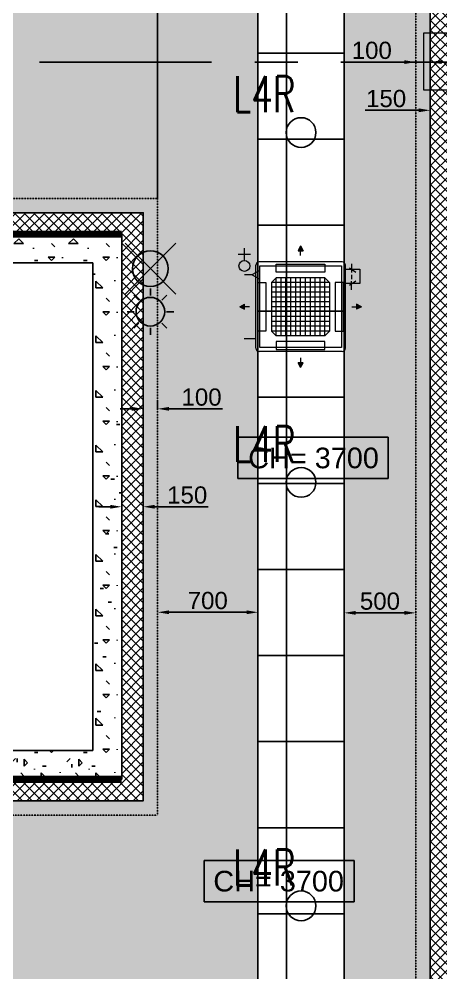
# Model space of a CAD drawing. Header units: millimetres. Extents: x -92759 to 184353, y -15225 to 86714.
# Drawn here: x -43648 to -40708, y 31191 to 37841 of the extents above; entities that cross this region are included whole.
import ezdxf

# ---------------------------------------------------------------- set-up
doc = ezdxf.new("R2010")
doc.units = ezdxf.units.MM
for name, pattern in [('Dash', [952.5, 476.25, -476.25]), ('HIDDEN', [0.375, 0.25, -0.125]), ('IDA - Grid Line', [2100, 1200, -300, 300, -300])]:
    doc.linetypes.add(name, pattern=pattern)
doc.layers.get('Defpoints').update_dxf_attribs({"color": 8})
for name, color, linetype in [('0-1', 9, 'Continuous'), ('A-_FURT----_E-1', 8, 'Continuous'), ('A-_WALL----_E', 8, 'Continuous'), ('A-_WALL----_H-1', 9, 'Continuous'), ('A-PATT-CONC', 8, 'Continuous'), ('E-_LITG _ CKT -DB', 1, 'HIDDEN'), ('E-legend', 1, 'Continuous'), ('HF', 7, 'Continuous'), ('HF Text', 7, 'Continuous'), ('HFI 02', 7, 'Continuous'), ('M-ACMV_FCU', 5, 'Continuous'), ('PDF_M-_ACON----_E-N', 7, 'Continuous')]:
    doc.layers.add(name, color=color, linetype=linetype)
for name, color, linetype, lineweight in [('A--', 134, '500-1-RP', 25), ('HFI 9MM FPB', 94, 'Continuous', 5), ('M-ACMV_CDP', 190, 'DRAIN_PIPE', 25), ('M-ACMV_Control Panel', 7, 'Continuous', 25), ('M-ACMV_CP_ HL', 7, 'Continuous', 20), ('M-ACMV_FCU-2', 86, 'Continuous', 9), ('M-ACMV_PWR', 1, 'REFRIGERANT', 25), ('M-ACMV_REF_PIPE', 134, '500-1-RP', 25), ('M-ACMV_VCD', 7, 'Continuous', 25)]:
    doc.layers.add(name, color=color, linetype=linetype, lineweight=lineweight)
for name, color, linetype, true_color in [('A-_DETA----_ED-2', 1, 'Continuous', 0xff0000), ('E-_FIREALAM_E-1', 1, 'Continuous', 0xff0000), ('S-_ANOTGRID_E-1', 9, 'IDA - Grid Line', 0x808080)]:
    doc.layers.add(name, color=color, linetype=linetype, true_color=true_color)
doc.styles.add('Arial', font='arial.ttf')
doc.styles.add('Arial_4', font='arial.ttf', dxfattribs={"height": 1.8})
doc.styles.add('Simplex', font='simplex_.ttf', dxfattribs={"width": 0.7, "height": 450})
doc.styles.get("Standard").update_dxf_attribs({"font": 'arial.ttf'})
doc.linetypes.add('500-1-RP', pattern='A,0.75,-0.5,0.75,-0.5,0.75,-0.5,0.75,-1.7,["RP",Standard,S=1,R=0,X=-1,Y=-0.5],-1.7', length=7.9)
doc.linetypes.add('DRAIN_PIPE', pattern='A,0.5,-0.2,["D",Standard,S=0.1,R=0,X=-0.1,Y=-0.05],-0.25', length=0.95)
doc.linetypes.add('REFRIGERANT', pattern='A,15,-5.08,["R",Standard,S=2.54,R=0,X=-2.54,Y=-1.27],-5.08', length=25.16)
doc.dimstyles.get("Standard").update_dxf_attribs({"dimtxt": 0.18, "dimasz": 0.18, "dimexe": 0.18, "dimexo": 0.0625, "dimgap": 0.09, "dimtad": 0, "dimtih": 1, "dimtoh": 1, "dimdec": 4, "dimzin": 0, "dimdsep": 46, "dimtxsty": 'Standard', "dimcen": 0.09, "dimadec": 0, "dimazin": 0, "dimtfac": 1, "dimtdec": 4, "dimtofl": 0, "dimtmove": 0, "dimatfit": 3, "dimfxl": 1, "dimtolj": 1, "dimtzin": 0, "dimarcsym": 0})
pattern_1 = [(0, (-11870.95, 40538.3), (381, 381), [47.625, -333.375]), (90, (-11870.95, 40538.3), (-381, 381), [47.625, -333.375]), (135, (-11823.33, 40538.3), (-381.0004, 3e-14), [67.352, -471.463]), (0, (-11823.33, 40752.6), (381, 381), [47.625, -333.375]), (45, (-11799.5, 40728.8), (0, 381.0004), [33.676, -505.139]), (135, (-11799.5, 40728.8), (-381.0004, 3e-14), [33.676, -505.139]), (0, (-11680.45, 40847.85), (381, 381), [67.352, -313.648]), (45, (-11680.45, 40847.85), (0, 381.0004), [47.625, -491.19]), (135, (-11613.1, 40847.85), (-381.0004, 3e-14), [47.625, -491.19]), (90, (-11609, 40633.54), (-381, 381), [47.625, -333.375]), (45, (-11609, 40633.54), (0, 381.0004), [33.676, -505.139]), (135, (-11585.2, 40657.35), (-381.0004, 3e-14), [33.676, -505.139]), (0, (-11823.33, 40633.54), (381, 381), [23.812, -319.087]), (0, (-11537.58, 40728.8), (381, 381), [23.812, -319.087]), (90, (-11656.64, 40776.4), (-381, 381), [23.812, -319.087]), (135, (-11609, 40562.1), (-381.0004, 3e-14), [33.676, -505.139]), (135, (-11775.7, 40824.04), (-381.0004, 3e-14), [33.676, -505.139]), (45, (-11692.36, 40663.3), (0, 381.0004), [33.676, -505.139]), (90, (-11740, 40585.9), (-381, 381), [5.953, -375.047]), (90, (-11722.12, 40746.65), (-381, 381), [5.953, -375.047]), (90, (-11543.53, 40812.13), (-381, 381), [5.953, -375.047]), (90, (-11537.58, 40609.73), (-381, 381), [5.953, -375.047])]
pattern_2 = [(45, (-200000, 500000), (-33.67596, 33.67596), []), (135, (-200000, 500000), (-33.67596, -33.67596), [])]

# ---------------------------------------------------------------- blocks, each defined once
blk = doc.blocks.new('IDA- Fire Extinguisher1 - 3kg AB-8839181-BLK8_RHH_1ST STOREY PLAN')
at = {"layer": 'A-_DETA----_ED-2'}
for p in [(-176.8, 376.8), (176.8, 376.8), (-176.8, 23.2), (176.8, 23.2)]:
    blk.add_line(p, (0, 200), dxfattribs=at)
blk.add_circle((0, 200), 125, dxfattribs=at)
blk = doc.blocks.new('IDA - Strobe Light - IDA - Strobe Light-8845868-BLK8_RHH_1ST STOREY PLAN')
at = {"layer": 'A-_DETA----_ED-2'}
for p, q in [((300, 312.5), (300, 362.5)), ((220.5, 279.5), (185.1, 314.9)), ((379.5, 279.5), (414.9, 314.9)), ((187.5, 200), (137.5, 200)), ((412.5, 200), (462.5, 200)), ((220.5, 120.5), (185.1, 85.1)), ((300, 87.5), (300, 37.5)), ((379.5, 120.5), (414.9, 85.1))]:
    blk.add_line(p, q, dxfattribs=at)
blk.add_circle((300, 200), 100, dxfattribs=at)
blk = doc.blocks.new('A$Cb2bf8f38')
at = {"layer": 'A-_WALL----_H-1'}
h = blk.add_hatch(dxfattribs=at)
h.set_pattern_fill('FP_2', color=256, style=0, pattern_type=2)
h.set_pattern_definition(pattern_1)
h.paths.add_polyline_path([(-3800, 3600), (0, 3600), (0, 3800), (-3800, 3800)])
h = blk.add_hatch(dxfattribs=at)
h.set_pattern_fill('FP_2', color=256, style=0, pattern_type=2)
h.set_pattern_definition(pattern_1)
h.paths.add_polyline_path([(0, 0), (0, 3600), (-200, 3600), (-200, 0)])
h = blk.add_hatch(dxfattribs=at)
h.set_pattern_fill('FP_2', color=256, style=0, pattern_type=2)
h.set_pattern_definition(pattern_1)
h.paths.add_polyline_path([(-1889.6, 0), (-200, 0), (-200, 200), (-3800, 200), (-3800, 0)])
at = {"layer": 'A-_WALL----_E'}
for p, q in [((0, 3800), (-3800, 3800)), ((0, 0), (0, 3800)), ((-3600, 3600), (-200, 3600)), ((-200, 3600), (-200, 200)), ((-200, 200), (-3600, 200)), ((-3800, 0), (0, 0))]:
    blk.add_line(p, q, dxfattribs=at)
at = {"layer": 'S-_ANOTGRID_E-1'}
blk.add_line((-38373.1, 5000), (13584.7, 5000), dxfattribs=at)
at = {"layer": 'A-_FURT----_E-1', "rotation": 269.9999999999991}
blk.add_blockref('IDA- Fire Extinguisher1 - 3kg AB-8839181-BLK8_RHH_1ST STOREY PLAN', (0, 3560), dxfattribs=at)
at = {"layer": 'E-_FIREALAM_E-1', "rotation": 269.9999999999981}
blk.add_blockref('IDA - Strobe Light - IDA - Strobe Light-8845868-BLK8_RHH_1ST STOREY PLAN', (0, 3560), dxfattribs=at)
blk = doc.blocks.new('*D501')
at = {"layer": 'Defpoints', "color": 0, "transparency": 16777216}
for p in [(12121, 460638.8), (12821, 460638.8), (12821, 460626.1)]:
    blk.add_point(p, dxfattribs=at)
at = {"layer": 'HFI 02', "color": 0, "lineweight": -2, "transparency": 16777216}
for p, q in [((12121, 460638.8), (12121, 460625.9)), ((12201, 460626.1), (12741, 460626.1)), ((12821, 460638.8), (12821, 460625.9))]:
    blk.add_line(p, q, dxfattribs=at)
at = {"layer": 'HFI 02', "color": 0, "transparency": 16777216}
for points in [[(12201, 460639.4), (12201, 460612.7), (12121, 460626.1)], [(12741, 460639.4), (12741, 460612.7), (12821, 460626.1)]]:
    blk.add_solid(points, dxfattribs=at)
at = {"layer": 'HFI 02', "color": 152, "true_color": 0x2776bb, "transparency": 16777216, "insert": (12471, 460707.3), "char_height": 120, "attachment_point": 5, "style": 'Arial'}
blk.add_mtext('\\A1;700', dxfattribs=at)
blk = doc.blocks.new('*D502')
at = {"layer": 'Defpoints', "color": 0, "transparency": 16777216}
for p in [(13421, 460626.1), (13921, 460626.1), (13921, 460622)]:
    blk.add_point(p, dxfattribs=at)
at = {"layer": 'HFI 02', "color": 0, "lineweight": -2, "transparency": 16777216}
for p, q in [((13421, 460626), (13421, 460621.8)), ((13501, 460622), (13841, 460622)), ((13921, 460626), (13921, 460621.8))]:
    blk.add_line(p, q, dxfattribs=at)
at = {"layer": 'HFI 02', "color": 0, "transparency": 16777216}
for points in [[(13501, 460635.3), (13501, 460608.6), (13421, 460622)], [(13841, 460635.3), (13841, 460608.6), (13921, 460622)]]:
    blk.add_solid(points, dxfattribs=at)
at = {"layer": 'HFI 02', "color": 152, "true_color": 0x2776bb, "transparency": 16777216, "insert": (13671, 460703.3), "char_height": 120, "attachment_point": 5, "style": 'Arial'}
blk.add_mtext('\\A1;500', dxfattribs=at)
blk = doc.blocks.new('*D503')
at = {"layer": 'Defpoints', "color": 0, "transparency": 16777216}
for p in [(11871, 461574.4), (12021, 461361.7), (12021, 461361.7)]:
    blk.add_point(p, dxfattribs=at)
at = {"layer": 'HFI 02', "color": 0, "lineweight": -2, "transparency": 16777216}
for p, q in [((11871, 461574.4), (11871, 461361.5)), ((11791, 461361.7), (11711, 461361.7)), ((12021, 461361.8), (12021, 461361.9)), ((12101, 461361.7), (12474.4, 461361.7))]:
    blk.add_line(p, q, dxfattribs=at)
at = {"layer": 'HFI 02', "color": 0, "transparency": 16777216}
for points in [[(11791, 461375), (11791, 461348.4), (11871, 461361.7)], [(12101, 461375), (12101, 461348.4), (12021, 461361.7)]]:
    blk.add_solid(points, dxfattribs=at)
at = {"layer": 'HFI 02', "color": 152, "true_color": 0x2776bb, "transparency": 16777216, "insert": (12327.7, 461443), "char_height": 120, "attachment_point": 5, "style": 'Arial'}
blk.add_mtext('\\A1;150', dxfattribs=at)
blk = doc.blocks.new('*D504')
at = {"layer": 'Defpoints', "color": 0, "transparency": 16777216}
for p in [(12021, 462102.2), (12121, 462102.2), (12121, 462044.5)]:
    blk.add_point(p, dxfattribs=at)
at = {"layer": 'HFI 02', "color": 0, "lineweight": -2, "transparency": 16777216}
for p, q in [((11941, 462044.5), (11861, 462044.5)), ((12021, 462102.2), (12021, 462044.3)), ((12121, 462102.2), (12121, 462044.3)), ((12201, 462044.5), (12574.4, 462044.5))]:
    blk.add_line(p, q, dxfattribs=at)
at = {"layer": 'HFI 02', "color": 0, "transparency": 16777216}
for points in [[(11941, 462057.8), (11941, 462031.1), (12021, 462044.5)], [(12201, 462057.8), (12201, 462031.1), (12121, 462044.5)]]:
    blk.add_solid(points, dxfattribs=at)
at = {"layer": 'HFI 02', "color": 152, "true_color": 0x2776bb, "transparency": 16777216, "insert": (12427.7, 462125.7), "char_height": 120, "attachment_point": 5, "style": 'Arial'}
blk.add_mtext('\\A1;100', dxfattribs=at)
blk = doc.blocks.new('*D505')
at = {"layer": 'Defpoints', "color": 0, "transparency": 16777216}
for p in [(14021, 464228), (14171, 464228), (14021, 464125.8)]:
    blk.add_point(p, dxfattribs=at)
at = {"layer": 'HFI 02', "color": 0, "lineweight": -2, "transparency": 16777216}
for p, q in [((14021, 464227.9), (14021, 464125.6)), ((14171, 464227.9), (14171, 464125.6)), ((13941, 464125.8), (13567.5, 464125.8)), ((14251, 464125.8), (14331, 464125.8))]:
    blk.add_line(p, q, dxfattribs=at)
at = {"layer": 'HFI 02', "color": 0, "transparency": 16777216}
for points in [[(13941, 464139.2), (13941, 464112.5), (14021, 464125.8)], [(14251, 464139.2), (14251, 464112.5), (14171, 464125.8)]]:
    blk.add_solid(points, dxfattribs=at)
at = {"layer": 'HFI 02', "color": 152, "true_color": 0x2776bb, "transparency": 16777216, "insert": (13714.2, 464207.1), "char_height": 120, "attachment_point": 5, "style": 'Arial'}
blk.add_mtext('\\A1;150', dxfattribs=at)
blk = doc.blocks.new('*D506')
at = {"layer": 'Defpoints', "color": 0, "transparency": 16777216}
for p in [(13921, 464461.7), (13921, 464461.7), (14021, 464461.7)]:
    blk.add_point(p, dxfattribs=at)
at = {"layer": 'HFI 02', "color": 0, "lineweight": -2, "transparency": 16777216}
for p, q in [((13841, 464461.7), (13467.5, 464461.7)), ((13921, 464461.8), (13921, 464461.9)), ((14021, 464461.8), (14021, 464461.9)), ((14101, 464461.7), (14181, 464461.7))]:
    blk.add_line(p, q, dxfattribs=at)
at = {"layer": 'HFI 02', "color": 0, "transparency": 16777216}
for points in [[(13841, 464475), (13841, 464448.4), (13921, 464461.7)], [(14101, 464475), (14101, 464448.4), (14021, 464461.7)]]:
    blk.add_solid(points, dxfattribs=at)
at = {"layer": 'HFI 02', "color": 152, "true_color": 0x2776bb, "transparency": 16777216, "insert": (13614.2, 464543), "char_height": 120, "attachment_point": 5, "style": 'Arial'}
blk.add_mtext('\\A1;100', dxfattribs=at)
blk = doc.blocks.new('A$C020d881d')
at = {"layer": 'E-legend', "lineweight": 25}
blk.add_circle((818.7, 172), 103.8, dxfattribs=at)
at = {"layer": 'E-legend', "lineweight": 25, "style": 'Simplex', "width": 0.7}
blk.add_text('L4R', height=250, dxfattribs=at).set_placement((345.2, 314.3))
blk = doc.blocks.new('EL_B8_L1_R4')
blk.add_line((11042.9, -36508.3), (11042.9, -34908.3))
at = {"color": 6, "linetype": 'HIDDEN', "ltscale": 40, "const_width": 50}
blk.add_lwpolyline([(10792.9, -40558.3), (6992.9, -40558.3), (6992.9, -36758.3), (10792.9, -36758.3)], dxfattribs=at)
at = {"layer": 'E-_LITG _ CKT -DB', "ltscale": 0.5}
for p in [(11224.3, -36221.6), (11224.3, -38660.5), (11224.3, -41612.9)]:
    blk.add_blockref('A$C020d881d', p, dxfattribs=at)
blk = doc.blocks.new('A$C7208cd76')
at = {"layer": 'M-ACMV_FCU', "lineweight": 5}
h = blk.add_hatch(color=256, dxfattribs=at)
h.dxf.hatch_style = 1
h.paths.add_polyline_path([(0, 424.1), (-17, 390.2), (17, 390.2)])
h = blk.add_hatch(color=256, dxfattribs=at)
h.dxf.hatch_style = 1
h.paths.add_polyline_path([(-424.1, 0), (-390.2, -17), (-390.2, 17)])
h = blk.add_hatch(color=256, dxfattribs=at)
h.dxf.hatch_style = 1
h.paths.add_polyline_path([(424.1, 0), (390.2, 17), (390.2, -17)])
h = blk.add_hatch(color=256, dxfattribs=at)
h.dxf.hatch_style = 1
h.paths.add_polyline_path([(0, -424.1), (17, -390.2), (-17, -390.2)])
for p, q in [((0, 424.1), (-17, 390.2)), ((0, 424.1), (17, 390.2)), ((-17, 390.2), (17, 390.2)), ((0, 356.2), (0, 390.2)), ((-312.5, 288.8), (-312.5, -288.8)), ((288.8, 312.5), (-288.8, 312.5)), ((288.9, 312.6), (288.9, 312.6)), ((312.5, 288.8), (312.5, -288.8)), ((312.6, 288.9), (312.6, 288.9)), ((-202.6, 169.6), (-169.6, 202.6)), ((-169.6, 202.6), (169.6, 202.6)), ((-169.6, 202.6), (-169.6, -202.6)), ((-135.7, 202.6), (-135.7, -202.6)), ((-101.8, 202.6), (-101.8, -202.6)), ((-67.9, 202.6), (-67.9, -202.6)), ((-33.9, 202.6), (-33.9, -202.6)), ((0, 202.6), (0, -202.6)), ((33.9, 202.6), (33.9, -202.6)), ((67.9, 202.6), (67.9, -202.6)), ((101.8, 202.6), (101.8, -202.6)), ((135.7, 202.6), (135.7, -202.6)), ((169.6, 202.6), (202.6, 169.6)), ((169.6, 202.6), (169.6, -202.6)), ((-202.6, 169.6), (-202.6, -169.6)), ((202.6, 169.6), (-202.6, 169.6)), ((202.6, 135.7), (-202.6, 135.7)), ((202.6, 169.6), (202.6, -169.6)), ((202.6, 101.8), (-202.6, 101.8)), ((202.6, 67.9), (-202.6, 67.9)), ((-424.1, 0), (-390.2, 17)), ((-424.1, 0), (-390.2, -17)), ((-390.2, -17), (-390.2, 17)), ((-356.2, 0), (-390.2, 0)), ((202.6, 33.9), (-202.6, 33.9)), ((202.6, 0), (-202.6, 0)), ((356.2, 0), (390.2, 0)), ((390.2, 17), (390.2, -17)), ((424.1, 0), (390.2, 17)), ((424.1, 0), (390.2, -17)), ((202.6, -33.9), (-202.6, -33.9)), ((202.6, -67.9), (-202.6, -67.9)), ((202.6, -101.8), (-202.6, -101.8)), ((202.6, -135.7), (-202.6, -135.7)), ((-169.6, -202.6), (-202.6, -169.6)), ((202.6, -169.6), (-202.6, -169.6)), ((169.6, -202.6), (202.6, -169.6)), ((-169.6, -202.6), (169.6, -202.6)), ((288.8, -312.5), (-288.8, -312.5)), ((17, -390.2), (-17, -390.2)), ((0, -424.1), (-17, -390.2)), ((0, -356.2), (0, -390.2)), ((0, -424.1), (17, -390.2))]:
    blk.add_line(p, q, dxfattribs=at)
for points in [[(285, 285), (285, -285), (-285, -285), (-285, 285)], [(-169.6, 241.6), (169.6, 241.6), (169.6, 297.9), (-169.6, 297.9)], [(-241.6, 169.6), (-241.6, -169.6), (-297.9, -169.6), (-297.9, 169.6)], [(241.6, 169.6), (241.6, -169.6), (297.9, -169.6), (297.9, 169.6)], [(-169.6, -241.6), (169.6, -241.6), (169.6, -297.9), (-169.6, -297.9)]]:
    blk.add_lwpolyline(points, close=True, dxfattribs=at)
for centre, start, end in [((-288.8, 288.8), 90, 180), ((288.8, 288.8), 0, 90), ((-288.8, -288.8), 180, 270), ((288.8, -288.8), 270, 0)]:
    blk.add_arc(centre, 23.7, start, end, dxfattribs=at)
blk = doc.blocks.new('A$C49267d6b')
at = {"layer": 'PDF_M-_ACON----_E-N', "lineweight": 0}
for p, q in [((0, 127), (0, 76.2)), ((-25.4, 76.2), (12.7, 101.6)), ((0, 63.5), (0, 38.1)), ((-25.4, 25.4), (12.7, 0)), ((0, -25.4), (0, 25.4))]:
    blk.add_line(p, q, dxfattribs=at)
blk = doc.blocks.new('A$C81577ca4')
at = {"layer": 'A--', "lineweight": 0, "ltscale": 0.75}
for p, q in [((-36, -125), (-86, -125)), ((19, -95), (-36, -125)), ((19, -155), (-36, -125))]:
    blk.add_line(p, q, dxfattribs=at)
blk = doc.blocks.new('SSO')
at = {"layer": 'M-ACMV_PWR', "linetype": 'ByBlock', "lineweight": 5}
for p, q in [((1064820.3, 20828.3), (1064720.3, 20828.3)), ((1064770.3, 20778.3), (1064770.3, 20878.3))]:
    blk.add_line(p, q, dxfattribs=at)
blk.add_circle((1064770.3, 20733.6), 44.6, dxfattribs=at)
blk.add_circle((1064770.3, 20733.6), 44.6, dxfattribs=at)
blk = doc.blocks.new('FCU-2_mini cassette')
at = {"layer": 'M-ACMV_CDP', "lineweight": 5}
blk.add_line((240311.9, -39528.1), (240311.9, -39608.6), dxfattribs=at)
at = {"layer": 'M-ACMV_VCD', "lineweight": 5}
blk.add_lwpolyline([(239824.1, -38903.1), (239824.1, -38803.1), (239924.1, -38803.1), (239924.1, -38903.1)], close=True, dxfattribs=at)
at = {"layer": 'M-ACMV_FCU', "lineweight": 5}
blk.add_blockref('A$C7208cd76', (240087.3, -39215.6), dxfattribs=at)
at = {"layer": 'M-ACMV_PWR', "color": 1, "linetype": 'ByBlock', "lineweight": 5, "xscale": 0.8500000000000222, "yscale": 0.8500000000000222, "zscale": 0.8500000000000222, "rotation": 90}
blk.add_blockref('SSO', (257426.2, -944662.3), dxfattribs=at)
at = {"layer": 'M-ACMV_REF_PIPE', "lineweight": 5, "rotation": 90}
blk.add_blockref('A$C81577ca4', (239740.3, -39519.6), dxfattribs=at)
at = {"layer": 'M-ACMV_VCD', "lineweight": 5, "xscale": -1.181061443391948, "yscale": 1.181061443391948, "zscale": 1.181061443391948, "rotation": 90}
blk.add_blockref('A$C49267d6b', (239939.1, -38860.6), dxfattribs=at)
blk = doc.blocks.new('A$Ce886c8c0')
at = {"layer": 'M-ACMV_Control Panel', "lineweight": 5}
blk.add_lwpolyline([(200, -200), (200, 200), (0, 200), (0, -200)], close=True, dxfattribs=at)
blk.add_solid([(0, -200), (200, -200), (200, 200), (0, -200)], dxfattribs=at)
blk = doc.blocks.new('ACMV_B8L1_R9')
at = {"layer": 'M-ACMV_CP_ HL', "lineweight": 5, "xscale": -1, "rotation": 180}
blk.add_blockref('A$Ce886c8c0', (248974.9, -72410), dxfattribs=at)
at = {"layer": 'M-ACMV_FCU-2', "rotation": 270}
blk.add_blockref('FCU-2_mini cassette', (287332.6, 165968.3), dxfattribs=at)
blk = doc.blocks.new('RCP_B8L1')
at = {"layer": 'A-PATT-CONC'}
h = blk.add_hatch(dxfattribs=at)
h.set_pattern_fill('ANSI37', color=256, scale=189, angle=45)
h.set_pattern_definition([(90, (-2178.97, 497861.7), (-600.075, 0), []), (180, (-2178.97, 497861.7), (-6e-14, -600.075), [])])
h.paths.add_polyline_path([(13420.95033, 497861.70958), (13420.95033, 457661.70958), (12820.95033, 457661.70958), (12820.95033, 497861.70958), (-2178.96619, 497861.70958), (-2178.96619, 499661.70958), (13420.95033, 499661.70958)])
h = blk.add_hatch(dxfattribs=at)
h.set_pattern_fill('ANSI37', color=256, scale=15)
h.set_pattern_definition(pattern_2)
h.paths.add_polyline_path([(-2529.04966, 467793.20229), (-2529.04966, 464761.70958), (3170.94439, 464761.70958), (3170.94439, 457211.70958), (7770.95034, 457211.70958), (7770.95034, 457661.70958), (11460.95032, 457661.70958), (11460.95032, 456911.7134), (14170.95033, 456911.7134), (14170.95033, 472661.70958), (14020.95033, 472661.70958), (14020.95033, 457061.70958), (11610.95032, 457061.70958), (11610.95032, 457811.70958), (7620.95034, 457811.70958), (7620.95034, 457361.70958), (3320.94439, 457361.70958), (3320.94439, 464911.70958), (-2379.04966, 464911.70958), (-2379.04966, 467793.20229)])
h = blk.add_hatch(dxfattribs=at)
h.set_pattern_fill('ANSI37', color=256, scale=15)
h.set_pattern_definition(pattern_2)
h.paths.add_polyline_path([(8070.95034, 463261.70958), (11870.95034, 463261.70958), (11870.95034, 459461.70958), (8070.95034, 459461.70958)], flags=16)
h.paths.add_polyline_path([(7920.95034, 463411.70958), (12020.95034, 463411.70958), (12020.95034, 459311.70958), (7920.95034, 459311.70958)])
at = {"layer": 'HFI 9MM FPB'}
h = blk.add_hatch(dxfattribs=at)
h.set_pattern_fill('ANSI33', color=256, scale=50)
h.paths.add_polyline_path([(3420.95034, 503711.71507), (3420.95034, 499961.70958), (14170.95033, 499961.70958), (14170.95033, 498786.70958), (14170.95033, 496961.70958), (14620.95033, 496961.70958), (14620.95033, 495861.70958), (14170.95033, 495861.70958), (14170.95033, 487961.70958), (14770.95033, 487961.70958), (14770.95033, 488411.70958), (17420.95033, 488411.70958), (17420.95033, 489484.4), (17420.95033, 489561.70958), (19070.95033, 489561.70958), (19070.95033, 488561.70958), (18870.95033, 488561.70958), (18870.95033, 487961.70958), (19070.95033, 487961.70958), (19070.95033, 485386.70958), (15770.95033, 485386.70958), (15770.95033, 486036.70958), (14170.95033, 486036.70958), (14170.95033, 474361.70958), (16695.95033, 474361.70958), (16695.95033, 472561.70958), (14827.95033, 472561.70958), (14827.95033, 472661.70958), (14170.95033, 472661.70958), (14170.95033, 456911.7134), (11460.95032, 456911.7134), (11460.95032, 457661.70958), (7770.95034, 457661.70958), (7770.95034, 457211.70958), (3170.94439, 457211.70958), (3170.94439, 464761.70958), (-2529.04966, 464761.70958), (-2529.04966, 475336.70958), (5770.95034, 475336.70958), (5770.95034, 465361.70958), (12071.95033, 465361.70958), (12071.95033, 486011.70958), (3321.95033, 486011.70958), (3321.95033, 497561.70958), (-2879.04966, 497561.70958), (-2879.04966, 499961.70958), (1920.95034, 499961.70958), (1920.95034, 503711.71507), (2120.95034, 503711.71507)])
h.paths.add_polyline_path([(13420.95033, 497861.70958), (13420.95033, 457661.70958), (12820.95033, 457661.70958), (12820.95033, 497861.70958), (-2178.96619, 497861.70958), (-2178.96619, 499661.70958), (13420.95033, 499661.70958)], flags=16)
h.paths.add_polyline_path([(12070.95033, 496961.70958), (3671.95033, 496961.70959), (3671.95033, 486161.70959), (12070.95033, 486161.70958)], flags=16)
h.paths.add_polyline_path([(15120.95033, 488099.20958), (15120.95033, 486299.20958), (16320.95033, 486299.20958), (16320.95033, 485699.20958), (18720.95033, 485699.20958), (18720.95033, 488099.20958)], flags=16)
h.paths.add_polyline_path([(8070.95034, 463261.70958), (11870.95034, 463261.70958), (11870.95034, 459461.70958), (8070.95034, 459461.70958)], flags=0)
h.paths.add_polyline_path([(7920.95034, 463411.70958), (12020.95034, 463411.70958), (12020.95034, 459311.70958), (7920.95034, 459311.70958)], flags=16)
h.paths.add_polyline_path([(-1979.04966, 474849.20967), (5220.95034, 474849.20967), (5220.95034, 465249.22398), (-1979.04966, 465249.22398)], flags=16)
h.paths.add_polyline_path([(-2529.04966, 467793.20229), (-2529.04966, 464761.70958), (3170.94439, 464761.70958), (3170.94439, 457211.70958), (7770.95034, 457211.70958), (7770.95034, 457661.70958), (11460.95032, 457661.70958), (11460.95032, 456911.7134), (14170.95033, 456911.7134), (14170.95033, 472661.70958), (14020.95033, 472661.70958), (14020.95033, 457061.70958), (11610.95032, 457061.70958), (11610.95032, 457811.70958), (7620.95034, 457811.70958), (7620.95034, 457361.70958), (3320.94439, 457361.70958), (3320.94439, 464911.70958), (-2379.04966, 464911.70958), (-2379.04966, 467793.20229), (-2379.04966, 475186.70967), (5620.95034, 475186.70967), (5620.95034, 465211.72398), (12220.95033, 465211.72398), (12220.95033, 486011.70958), (12070.95033, 486011.70958), (12070.95033, 465361.72398), (5770.95034, 465361.72398), (5770.95034, 475336.70967), (-2529.04966, 475336.70967)], flags=16)
at = {"layer": 'HF'}
for points in [[(13420.95033, 497861.70958), (13420.95033, 457661.70958), (12820.95033, 457661.70958), (12820.95033, 497861.70958), (-2178.96619, 497861.70958), (-2178.96619, 499661.70958), (13420.95033, 499661.70958)], [(7920.95034, 463411.70958), (12020.95034, 463411.70958), (12020.95034, 459311.70958), (7920.95034, 459311.70958)], [(8070.95034, 463261.70958), (11870.95034, 463261.70958), (11870.95034, 459461.70958), (8070.95034, 459461.70958)]]:
    blk.add_lwpolyline(points, close=True, dxfattribs=at)
at = {"layer": 'HF', "linetype": 'Dash', "ltscale": 0.0005}
blk.add_lwpolyline([(12220.95033, 486011.70958), (12320.95033, 486011.70958), (12320.95033, 465111.72398), (5520.95034, 465111.72398), (5520.95034, 475086.70967), (-2279.04966, 475086.70967), (-2279.04966, 467793.20229), (-2279.04966, 465011.70958), (3420.94439, 465011.70958), (3420.94439, 457461.70958), (7520.95034, 457461.70958), (7520.95034, 457911.70958), (11710.95032, 457911.70958), (11710.95032, 457161.70958), (13920.95033, 457161.70958), (13920.95033, 472661.70958), (14020.95033, 472661.70958)], dxfattribs=at)
at = {"layer": 'HF'}
blk.add_lwpolyline([(-2529.04966, 467793.20229), (-2529.04966, 464761.70958), (3170.94439, 464761.70958), (3170.94439, 457211.70958), (7770.95034, 457211.70958), (7770.95034, 457661.70958), (11460.95032, 457661.70958), (11460.95032, 456911.7134), (14170.95033, 456911.7134), (14170.95033, 472661.70958), (14020.95033, 472661.70958), (14020.95033, 457061.70958), (11610.95032, 457061.70958), (11610.95032, 457811.70958), (7620.95034, 457811.70958), (7620.95034, 457361.70958), (3320.94439, 457361.70958), (3320.94439, 464911.70958), (-2379.04966, 464911.70958), (-2379.04966, 467793.20229)], dxfattribs=at)
at = {"layer": 'HF', "linetype": 'Dash', "ltscale": 0.0005}
blk.add_lwpolyline([(7820.95034, 463511.70958), (12120.95034, 463511.70958), (12120.95034, 459211.70958), (7820.95034, 459211.70958)], close=True, dxfattribs=at)
at = {"layer": 'HF Text', "char_height": 143.901673, "width": 902.3901486, "style": 'Arial_4', "bg_fill": 16, "box_fill_scale": 1.5, "bg_fill_color": 256, "bg_fill_transparency": 0}
for insert, attachment_point in [((12752.89435, 461774.01546), 1), ((13420.39361, 458823.48961), 3)]:
    blk.add_mtext('CH= 3700', dxfattribs=dict(at, insert=insert, attachment_point=attachment_point))
at = {"layer": 'HFI 02'}
for base, p1, p2, picture, middle in [((13920.95033, 464461.70958), (14020.95033, 464461.70958), (13920.95033, 464461.70958), '*D506', (13614.23819, 464542.97834)), ((14020.95033, 464125.81674), (14170.95033, 464228.01151), (14020.95033, 464228.01151), '*D505', (13714.23819, 464207.08549)), ((12120.95034, 462044.47665), (12020.95034, 462102.23936), (12120.95034, 462102.23936), '*D504', (12427.66248, 462125.74541)), ((12020.95034, 461361.70958), (11870.95034, 461574.41561), (12020.95034, 461361.70958), '*D503', (12327.66248, 461442.97834)), ((12820.95033, 460626.0577), (12120.95034, 460638.81678), (12820.95033, 460638.81678), '*D501', (12470.95033, 460707.32646)), ((13920.95033, 460621.98219), (13420.95033, 460626.0577), (13920.95033, 460626.0577), '*D502', (13670.95033, 460703.25094))]:
    dim = blk.add_linear_dim(base=base, p1=p1, p2=p2, dimstyle='Standard', dxfattribs=at)
    dim.commit()
    dim.dimension.update_dxf_attribs({"geometry": picture, "text_midpoint": middle})

msp = doc.modelspace()

# ---------------------------------------------------------------- block references
at = {"layer": '0-1'}
msp.add_blockref('A$Cb2bf8f38', (-42933, 32541.2), dxfattribs=at)

# ---------------------------------------------------------------- next in the draw order: block references
at = {"color": 0}
msp.add_blockref('EL_B8_L1_R4', (-53725.9, 73099.6), dxfattribs=at)
at = {"layer": 'A-PATT-CONC', "color": 152, "true_color": 0x2776bb}
msp.add_blockref('RCP_B8L1', (-54804, -426920.5), dxfattribs=at)

# ---------------------------------------------------------------- next in the draw order: block references
at = {"layer": 'M-ACMV_FCU', "color": 5}
msp.add_blockref('ACMV_B8L1_R9', (-289803, 109954.6), dxfattribs=at)

doc.saveas('drawing.dxf')
